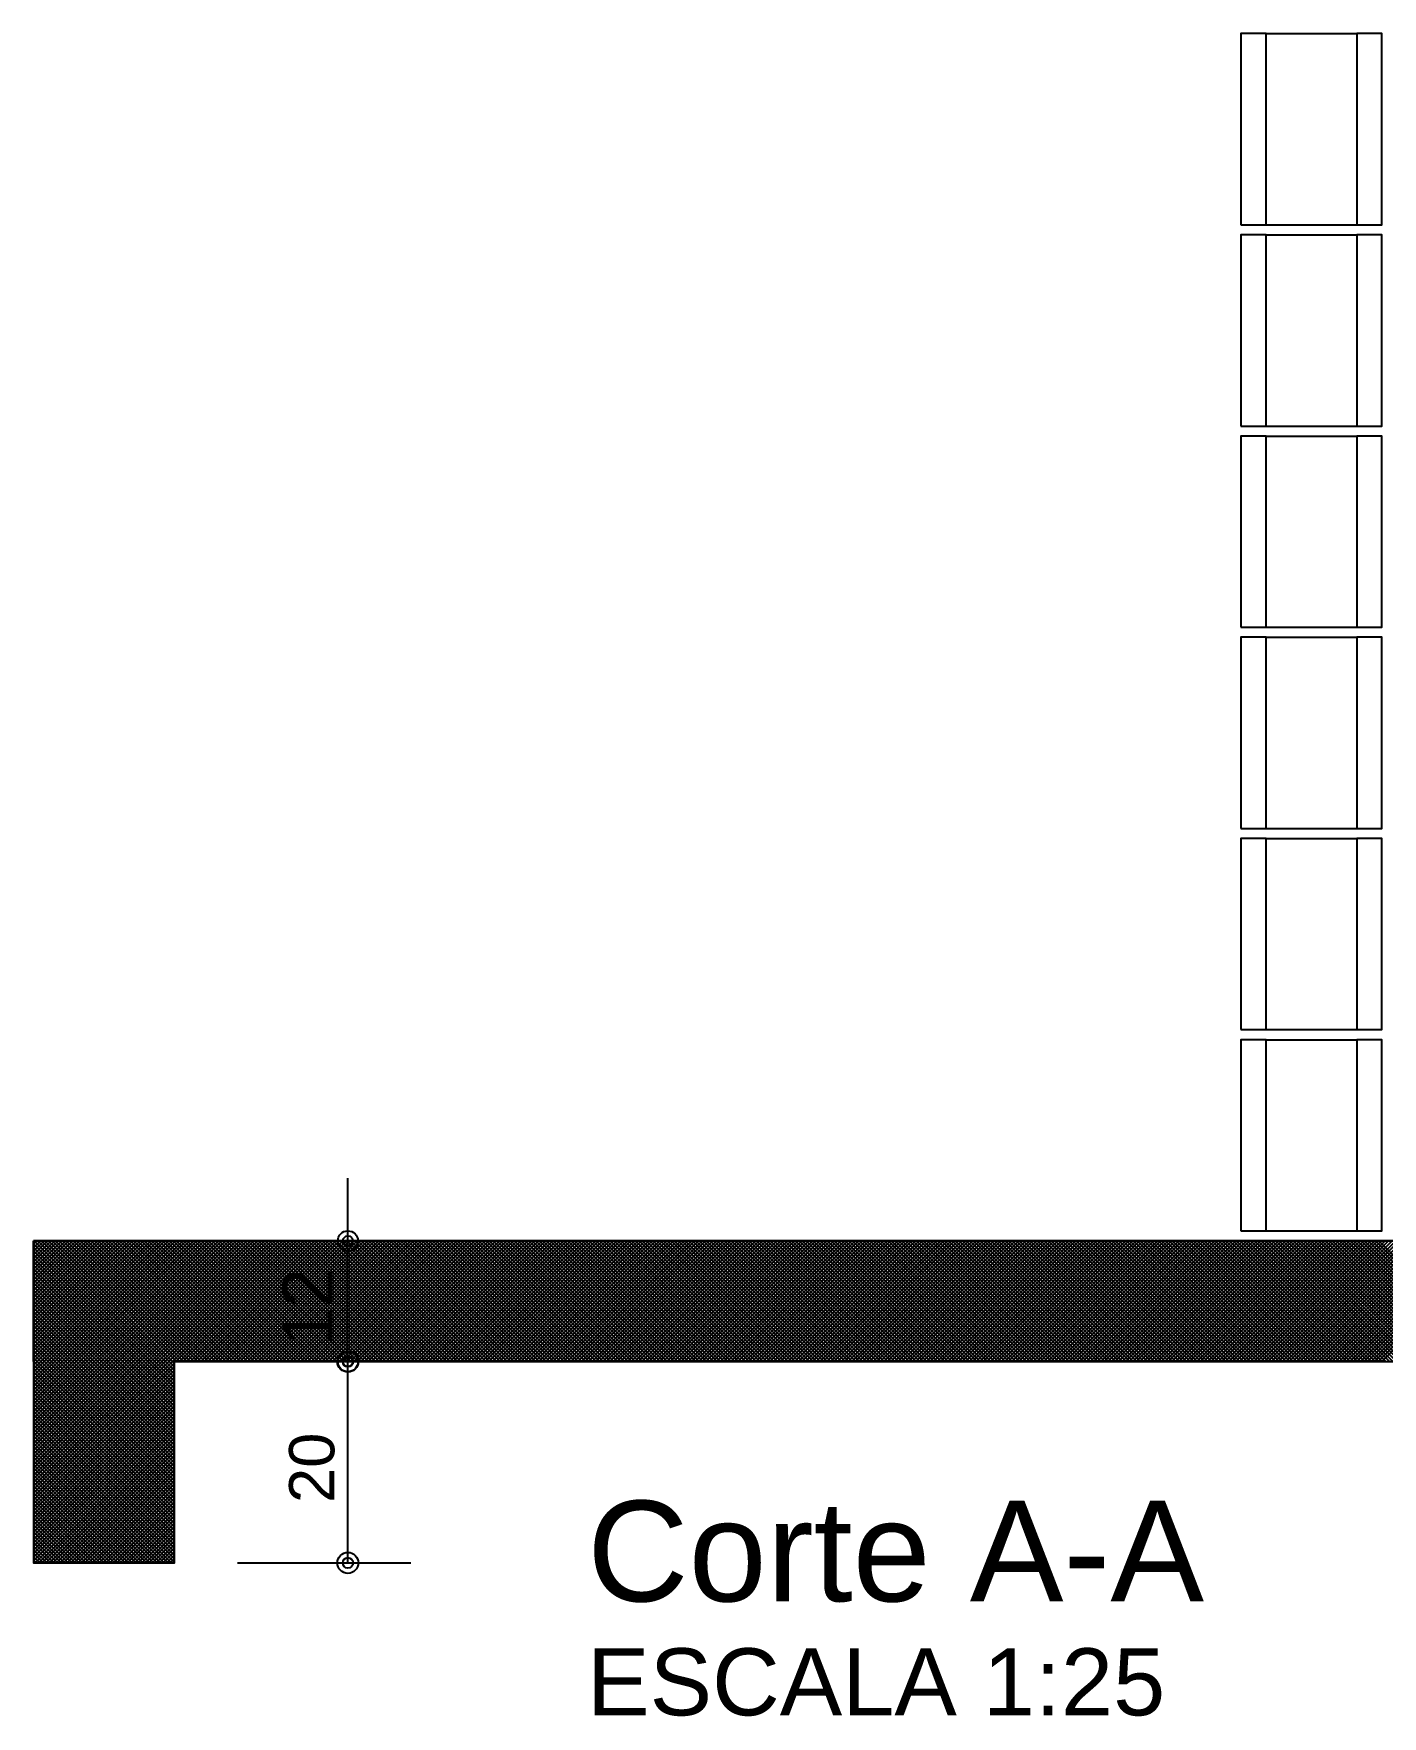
# Model space of a CAD drawing. Extents: x 0 to 119, y 0 to 84.
# Drawn here: x 32.66 to 38.02, y 28.37 to 35.06 of the extents above; entities that cross this region are included whole.
import ezdxf

# ---------------------------------------------------------------- set-up
doc = ezdxf.new("R2010")
doc.units = 0
doc.header["$MEASUREMENT"] = 0
for name, color, linetype in [('10', 252, 'CONTINUOUS'), ('24', 7, 'CONTINUOUS'), ('29', 9, 'CONTINUOUS'), ('32', 250, 'CONTINUOUS'), ('6', 178, 'CONTINUOUS'), ('9', 8, 'CONTINUOUS')]:
    doc.layers.add(name, color=color, linetype=linetype)
doc.styles.add('TQS_ARIAL', font='arial.ttf')

msp = doc.modelspace()

# ---------------------------------------------------------------- linework, layer by layer
at = {"layer": '10', "color": 252, "linetype": 'Continuous'}
for p, q in [((37.560553, 35.055251), (37.920553, 35.055251)), ((37.560553, 34.295251), (37.920553, 34.295251)), ((37.560553, 34.255251), (37.920553, 34.255251)), ((37.560553, 33.495251), (37.920553, 33.495251)), ((37.560553, 33.455251), (37.920553, 33.455251)), ((37.560553, 32.695251), (37.920553, 32.695251)), ((37.560553, 32.655251), (37.920553, 32.655251)), ((37.560553, 31.895251), (37.920553, 31.895251)), ((37.560553, 31.855251), (37.920553, 31.855251)), ((37.560553, 31.095251), (37.920553, 31.095251)), ((37.560553, 31.055251), (37.920553, 31.055251)), ((37.560553, 30.295251), (37.920553, 30.295251))]:
    msp.add_line(p, q, dxfattribs=at)
for points in [[(37.460553, 34.295251), (37.560553, 34.295251), (37.560553, 35.055251), (37.460553, 35.055251), (37.460553, 34.295251)], [(37.920553, 34.295251), (38.020553, 34.295251), (38.020553, 35.055251), (37.920553, 35.055251), (37.920553, 34.295251)], [(37.460553, 33.495251), (37.560553, 33.495251), (37.560553, 34.255251), (37.460553, 34.255251), (37.460553, 33.495251)], [(37.920553, 33.495251), (38.020553, 33.495251), (38.020553, 34.255251), (37.920553, 34.255251), (37.920553, 33.495251)], [(37.460553, 32.695251), (37.560553, 32.695251), (37.560553, 33.455251), (37.460553, 33.455251), (37.460553, 32.695251)], [(37.920553, 32.695251), (38.020553, 32.695251), (38.020553, 33.455251), (37.920553, 33.455251), (37.920553, 32.695251)], [(37.460553, 31.895251), (37.560553, 31.895251), (37.560553, 32.655251), (37.460553, 32.655251), (37.460553, 31.895251)], [(37.920553, 31.895251), (38.020553, 31.895251), (38.020553, 32.655251), (37.920553, 32.655251), (37.920553, 31.895251)], [(37.460553, 31.095251), (37.560553, 31.095251), (37.560553, 31.855251), (37.460553, 31.855251), (37.460553, 31.095251)], [(37.920553, 31.095251), (38.020553, 31.095251), (38.020553, 31.855251), (37.920553, 31.855251), (37.920553, 31.095251)], [(37.460553, 30.295251), (37.560553, 30.295251), (37.560553, 31.055251), (37.460553, 31.055251), (37.460553, 30.295251)], [(37.920553, 30.295251), (38.020553, 30.295251), (38.020553, 31.055251), (37.920553, 31.055251), (37.920553, 30.295251)]]:
    msp.add_lwpolyline(points, dxfattribs=at)
at = {"layer": '29', "color": 9, "linetype": 'Continuous'}
for p, q in [((32.660553, 29.224014), (33.69179, 30.255251)), ((32.660553, 29.238156), (33.677648, 30.255251)), ((32.660553, 29.252298), (33.663505, 30.255251)), ((32.660553, 29.266441), (33.649363, 30.255251)), ((32.660553, 29.280583), (33.635221, 30.255251)), ((32.660553, 29.294725), (33.621079, 30.255251)), ((32.660553, 29.308867), (33.606937, 30.255251)), ((32.660553, 29.323009), (33.592795, 30.255251)), ((32.660553, 29.337151), (33.578653, 30.255251)), ((32.660553, 29.351293), (33.56451, 30.255251)), ((32.660553, 29.365436), (33.550368, 30.255251)), ((32.660553, 29.379578), (33.536226, 30.255251)), ((32.660553, 29.39372), (33.522084, 30.255251)), ((32.660553, 29.407862), (33.507942, 30.255251)), ((32.660553, 29.422004), (33.4938, 30.255251)), ((32.660553, 29.436146), (33.479658, 30.255251)), ((32.660553, 29.450288), (33.465516, 30.255251)), ((32.660553, 29.464431), (33.451373, 30.255251)), ((32.660553, 29.478573), (33.437231, 30.255251)), ((32.660553, 29.492715), (33.423089, 30.255251)), ((32.660553, 29.506857), (33.408947, 30.255251)), ((32.660553, 29.520999), (33.394805, 30.255251)), ((32.660553, 29.535141), (33.380663, 30.255251)), ((32.660553, 29.549283), (33.366521, 30.255251)), ((32.660553, 29.563425), (33.352378, 30.255251)), ((32.660553, 29.577568), (33.338236, 30.255251)), ((32.660553, 29.59171), (33.324094, 30.255251)), ((32.660553, 29.605852), (33.309952, 30.255251)), ((32.660553, 29.619994), (33.29581, 30.255251)), ((32.660553, 29.634136), (33.281668, 30.255251)), ((32.660553, 29.648278), (33.267526, 30.255251)), ((32.660553, 29.66242), (33.253383, 30.255251)), ((32.660553, 29.676563), (33.239241, 30.255251)), ((32.660553, 29.690705), (33.225099, 30.255251)), ((32.660553, 29.704847), (33.210957, 30.255251)), ((32.660553, 29.718989), (33.196815, 30.255251)), ((32.660553, 29.733131), (33.182673, 30.255251)), ((32.660553, 29.747273), (33.168531, 30.255251)), ((32.660553, 29.761415), (33.154389, 30.255251)), ((32.660553, 29.775558), (33.140246, 30.255251)), ((32.660553, 29.7897), (33.126104, 30.255251)), ((32.660553, 29.803842), (33.111962, 30.255251)), ((32.660553, 29.817984), (33.09782, 30.255251)), ((32.660553, 29.832126), (33.083678, 30.255251)), ((32.660553, 29.846268), (33.069536, 30.255251)), ((32.660553, 29.86041), (33.055394, 30.255251)), ((32.660553, 29.874552), (33.041251, 30.255251)), ((32.660553, 29.888695), (33.027109, 30.255251)), ((32.660553, 29.902837), (33.012967, 30.255251)), ((32.660553, 29.916979), (32.998825, 30.255251)), ((32.660553, 29.931121), (32.984683, 30.255251)), ((32.660553, 29.945263), (32.970541, 30.255251)), ((32.660553, 29.959405), (32.956399, 30.255251)), ((32.660553, 29.973547), (32.942256, 30.255251)), ((32.660553, 29.98769), (32.928114, 30.255251)), ((32.660553, 30.001832), (32.913972, 30.255251)), ((32.660553, 30.015974), (32.89983, 30.255251)), ((32.660553, 30.030116), (32.885688, 30.255251)), ((32.660553, 30.044258), (32.871546, 30.255251)), ((32.660553, 30.0584), (32.857404, 30.255251)), ((32.660553, 30.072542), (32.843262, 30.255251)), ((32.660553, 30.086684), (32.829119, 30.255251)), ((32.660553, 30.100827), (32.814977, 30.255251)), ((32.660553, 30.114969), (32.800835, 30.255251)), ((32.660553, 30.129111), (32.786693, 30.255251)), ((32.660553, 30.143253), (32.772551, 30.255251)), ((32.660553, 30.157395), (32.758409, 30.255251)), ((32.660553, 30.171537), (32.744267, 30.255251)), ((32.660553, 30.185679), (32.730124, 30.255251)), ((32.660553, 30.199822), (32.715982, 30.255251)), ((32.660553, 30.213964), (32.70184, 30.255251)), ((32.660553, 30.228106), (32.687698, 30.255251)), ((32.660553, 30.242248), (32.673556, 30.255251)), ((32.660553, 30.243666), (33.220553, 29.683666)), ((32.663111, 30.255251), (33.220553, 29.697808)), ((32.677253, 30.255251), (33.220553, 29.71195)), ((32.691395, 30.255251), (33.220553, 29.726092)), ((32.705537, 30.255251), (33.220553, 29.740235)), ((32.719679, 30.255251), (33.220553, 29.754377)), ((32.733821, 30.255251), (33.220553, 29.768519)), ((32.747963, 30.255251), (33.227963, 29.775251)), ((32.762106, 30.255251), (33.242106, 29.775251)), ((32.776248, 30.255251), (33.256248, 29.775251)), ((32.79039, 30.255251), (33.27039, 29.775251)), ((32.804532, 30.255251), (33.284532, 29.775251)), ((32.818674, 30.255251), (33.298674, 29.775251)), ((32.832816, 30.255251), (33.312816, 29.775251)), ((32.846958, 30.255251), (33.326958, 29.775251)), ((32.861101, 30.255251), (33.341101, 29.775251)), ((32.875243, 30.255251), (33.355243, 29.775251)), ((32.889385, 30.255251), (33.369385, 29.775251)), ((32.903527, 30.255251), (33.383527, 29.775251)), ((32.917669, 30.255251), (33.397669, 29.775251)), ((32.931811, 30.255251), (33.411811, 29.775251)), ((32.945953, 30.255251), (33.425953, 29.775251)), ((32.960096, 30.255251), (33.440096, 29.775251)), ((32.974238, 30.255251), (33.454238, 29.775251)), ((32.98838, 30.255251), (33.46838, 29.775251)), ((33.002522, 30.255251), (33.482522, 29.775251)), ((33.016664, 30.255251), (33.496664, 29.775251)), ((33.030806, 30.255251), (33.510806, 29.775251)), ((33.044948, 30.255251), (33.524948, 29.775251)), ((33.05909, 30.255251), (33.53909, 29.775251)), ((33.073233, 30.255251), (33.553233, 29.775251)), ((33.087375, 30.255251), (33.567375, 29.775251)), ((33.101517, 30.255251), (33.581517, 29.775251)), ((33.115659, 30.255251), (33.595659, 29.775251)), ((33.129801, 30.255251), (33.609801, 29.775251)), ((33.143943, 30.255251), (33.623943, 29.775251)), ((33.158085, 30.255251), (33.638085, 29.775251)), ((33.172228, 30.255251), (33.652228, 29.775251)), ((33.18637, 30.255251), (33.66637, 29.775251)), ((33.200512, 30.255251), (33.680512, 29.775251)), ((33.214654, 30.255251), (33.694654, 29.775251)), ((33.225932, 29.775251), (33.705932, 30.255251)), ((33.228796, 30.255251), (33.708796, 29.775251)), ((33.240074, 29.775251), (33.720074, 30.255251)), ((33.242938, 30.255251), (33.722938, 29.775251)), ((33.254216, 29.775251), (33.734216, 30.255251)), ((33.25708, 30.255251), (33.73708, 29.775251)), ((33.268358, 29.775251), (33.748358, 30.255251)), ((33.271222, 30.255251), (33.751222, 29.775251)), ((33.2825, 29.775251), (33.7625, 30.255251)), ((33.285365, 30.255251), (33.765365, 29.775251)), ((33.296642, 29.775251), (33.776642, 30.255251)), ((33.299507, 30.255251), (33.779507, 29.775251)), ((33.310785, 29.775251), (33.790785, 30.255251)), ((33.313649, 30.255251), (33.793649, 29.775251)), ((33.324927, 29.775251), (33.804927, 30.255251)), ((33.327791, 30.255251), (33.807791, 29.775251)), ((33.339069, 29.775251), (33.819069, 30.255251)), ((33.341933, 30.255251), (33.821933, 29.775251)), ((33.353211, 29.775251), (33.833211, 30.255251)), ((33.356075, 30.255251), (33.836075, 29.775251)), ((33.367353, 29.775251), (33.847353, 30.255251)), ((33.370217, 30.255251), (33.850217, 29.775251)), ((33.381495, 29.775251), (33.861495, 30.255251)), ((33.38436, 30.255251), (33.86436, 29.775251)), ((33.395637, 29.775251), (33.875637, 30.255251)), ((33.398502, 30.255251), (33.878502, 29.775251)), ((33.40978, 29.775251), (33.88978, 30.255251)), ((33.412644, 30.255251), (33.892644, 29.775251)), ((33.423922, 29.775251), (33.903922, 30.255251)), ((33.426786, 30.255251), (33.906786, 29.775251)), ((33.438064, 29.775251), (33.918064, 30.255251)), ((33.440928, 30.255251), (33.920928, 29.775251)), ((33.452206, 29.775251), (33.932206, 30.255251)), ((33.45507, 30.255251), (33.93507, 29.775251)), ((33.466348, 29.775251), (33.946348, 30.255251)), ((33.469212, 30.255251), (33.949212, 29.775251)), ((33.48049, 29.775251), (33.96049, 30.255251)), ((33.483355, 30.255251), (33.963355, 29.775251)), ((33.494632, 29.775251), (33.974632, 30.255251)), ((33.497497, 30.255251), (33.977497, 29.775251)), ((33.508775, 29.775251), (33.988775, 30.255251)), ((33.511639, 30.255251), (33.991639, 29.775251)), ((33.522917, 29.775251), (34.002917, 30.255251)), ((33.525781, 30.255251), (34.005781, 29.775251)), ((33.537059, 29.775251), (34.017059, 30.255251)), ((33.539923, 30.255251), (34.019923, 29.775251)), ((33.551201, 29.775251), (34.031201, 30.255251)), ((33.554065, 30.255251), (34.034065, 29.775251)), ((33.565343, 29.775251), (34.045343, 30.255251)), ((33.568207, 30.255251), (34.048207, 29.775251)), ((33.579485, 29.775251), (34.059485, 30.255251)), ((33.582349, 30.255251), (34.062349, 29.775251)), ((33.593627, 29.775251), (34.073627, 30.255251)), ((33.596492, 30.255251), (34.076492, 29.775251)), ((33.607769, 29.775251), (34.087769, 30.255251)), ((33.610634, 30.255251), (34.090634, 29.775251)), ((33.621912, 29.775251), (34.101912, 30.255251)), ((33.624776, 30.255251), (34.104776, 29.775251)), ((33.636054, 29.775251), (34.116054, 30.255251)), ((33.638918, 30.255251), (34.118918, 29.775251)), ((33.650196, 29.775251), (34.130196, 30.255251)), ((33.65306, 30.255251), (34.13306, 29.775251)), ((33.664338, 29.775251), (34.144338, 30.255251)), ((33.667202, 30.255251), (34.147202, 29.775251)), ((33.67848, 29.775251), (34.15848, 30.255251)), ((33.681344, 30.255251), (34.161344, 29.775251)), ((33.692622, 29.775251), (34.172622, 30.255251)), ((33.695487, 30.255251), (34.175487, 29.775251)), ((33.706764, 29.775251), (34.186764, 30.255251)), ((33.709629, 30.255251), (34.189629, 29.775251)), ((33.720907, 29.775251), (34.200907, 30.255251)), ((33.723771, 30.255251), (34.203771, 29.775251)), ((33.735049, 29.775251), (34.215049, 30.255251)), ((33.737913, 30.255251), (34.217913, 29.775251)), ((33.749191, 29.775251), (34.229191, 30.255251)), ((33.752055, 30.255251), (34.232055, 29.775251)), ((33.763333, 29.775251), (34.243333, 30.255251)), ((33.766197, 30.255251), (34.246197, 29.775251)), ((33.777475, 29.775251), (34.257475, 30.255251)), ((33.780339, 30.255251), (34.260339, 29.775251)), ((33.791617, 29.775251), (34.271617, 30.255251)), ((33.794482, 30.255251), (34.274482, 29.775251)), ((33.805759, 29.775251), (34.285759, 30.255251)), ((33.808624, 30.255251), (34.288624, 29.775251)), ((33.819902, 29.775251), (34.299902, 30.255251)), ((33.822766, 30.255251), (34.302766, 29.775251)), ((33.834044, 29.775251), (34.314044, 30.255251)), ((33.836908, 30.255251), (34.316908, 29.775251)), ((33.848186, 29.775251), (34.328186, 30.255251)), ((33.85105, 30.255251), (34.33105, 29.775251)), ((33.862328, 29.775251), (34.342328, 30.255251)), ((33.865192, 30.255251), (34.345192, 29.775251)), ((33.87647, 29.775251), (34.35647, 30.255251)), ((33.879334, 30.255251), (34.359334, 29.775251)), ((33.890612, 29.775251), (34.370612, 30.255251)), ((33.893476, 30.255251), (34.373476, 29.775251)), ((33.904754, 29.775251), (34.384754, 30.255251)), ((33.907619, 30.255251), (34.387619, 29.775251)), ((33.918896, 29.775251), (34.398896, 30.255251)), ((33.921761, 30.255251), (34.401761, 29.775251)), ((33.933039, 29.775251), (34.413039, 30.255251)), ((33.935903, 30.255251), (34.415903, 29.775251)), ((33.947181, 29.775251), (34.427181, 30.255251)), ((33.950045, 30.255251), (34.430045, 29.775251)), ((33.961323, 29.775251), (34.441323, 30.255251)), ((33.964187, 30.255251), (34.444187, 29.775251)), ((33.975465, 29.775251), (34.455465, 30.255251)), ((33.978329, 30.255251), (34.458329, 29.775251)), ((33.989607, 29.775251), (34.469607, 30.255251)), ((33.992471, 30.255251), (34.472471, 29.775251)), ((34.003749, 29.775251), (34.483749, 30.255251)), ((34.006614, 30.255251), (34.486614, 29.775251)), ((34.017891, 29.775251), (34.497891, 30.255251)), ((34.020756, 30.255251), (34.500756, 29.775251)), ((34.032034, 29.775251), (34.512034, 30.255251)), ((34.034898, 30.255251), (34.514898, 29.775251)), ((34.046176, 29.775251), (34.526176, 30.255251)), ((34.04904, 30.255251), (34.52904, 29.775251)), ((34.060318, 29.775251), (34.540318, 30.255251)), ((34.063182, 30.255251), (34.543182, 29.775251)), ((34.07446, 29.775251), (34.55446, 30.255251)), ((34.077324, 30.255251), (34.557324, 29.775251)), ((34.088602, 29.775251), (34.568602, 30.255251)), ((34.091466, 30.255251), (34.571466, 29.775251)), ((34.102744, 29.775251), (34.582744, 30.255251)), ((34.105609, 30.255251), (34.585609, 29.775251)), ((34.116886, 29.775251), (34.596886, 30.255251)), ((34.119751, 30.255251), (34.599751, 29.775251)), ((34.131028, 29.775251), (34.611028, 30.255251)), ((34.133893, 30.255251), (34.613893, 29.775251)), ((34.145171, 29.775251), (34.625171, 30.255251)), ((34.148035, 30.255251), (34.628035, 29.775251)), ((34.159313, 29.775251), (34.639313, 30.255251)), ((34.162177, 30.255251), (34.642177, 29.775251)), ((34.173455, 29.775251), (34.653455, 30.255251)), ((34.176319, 30.255251), (34.656319, 29.775251)), ((34.187597, 29.775251), (34.667597, 30.255251)), ((34.190461, 30.255251), (34.670461, 29.775251)), ((34.201739, 29.775251), (34.681739, 30.255251)), ((34.204603, 30.255251), (34.684603, 29.775251)), ((34.215881, 29.775251), (34.695881, 30.255251)), ((34.218746, 30.255251), (34.698746, 29.775251)), ((34.230023, 29.775251), (34.710023, 30.255251)), ((34.232888, 30.255251), (34.712888, 29.775251)), ((34.244166, 29.775251), (34.724166, 30.255251)), ((34.24703, 30.255251), (34.72703, 29.775251)), ((34.258308, 29.775251), (34.738308, 30.255251)), ((34.261172, 30.255251), (34.741172, 29.775251)), ((34.27245, 29.775251), (34.75245, 30.255251)), ((34.275314, 30.255251), (34.755314, 29.775251)), ((34.286592, 29.775251), (34.766592, 30.255251)), ((34.289456, 30.255251), (34.769456, 29.775251)), ((34.300734, 29.775251), (34.780734, 30.255251)), ((34.303598, 30.255251), (34.783598, 29.775251)), ((34.314876, 29.775251), (34.794876, 30.255251)), ((34.317741, 30.255251), (34.797741, 29.775251)), ((34.329018, 29.775251), (34.809018, 30.255251)), ((34.331883, 30.255251), (34.811883, 29.775251)), ((34.343161, 29.775251), (34.823161, 30.255251)), ((34.346025, 30.255251), (34.826025, 29.775251)), ((34.357303, 29.775251), (34.837303, 30.255251)), ((34.360167, 30.255251), (34.840167, 29.775251)), ((34.371445, 29.775251), (34.851445, 30.255251)), ((34.374309, 30.255251), (34.854309, 29.775251)), ((34.385587, 29.775251), (34.865587, 30.255251)), ((34.388451, 30.255251), (34.868451, 29.775251)), ((34.399729, 29.775251), (34.879729, 30.255251)), ((34.402593, 30.255251), (34.882593, 29.775251)), ((34.413871, 29.775251), (34.893871, 30.255251)), ((34.416735, 30.255251), (34.896735, 29.775251)), ((34.428013, 29.775251), (34.908013, 30.255251)), ((34.430878, 30.255251), (34.910878, 29.775251)), ((34.442155, 29.775251), (34.922155, 30.255251)), ((34.44502, 30.255251), (34.92502, 29.775251)), ((34.456298, 29.775251), (34.936298, 30.255251)), ((34.459162, 30.255251), (34.939162, 29.775251)), ((34.47044, 29.775251), (34.95044, 30.255251)), ((34.473304, 30.255251), (34.953304, 29.775251)), ((34.484582, 29.775251), (34.964582, 30.255251)), ((34.487446, 30.255251), (34.967446, 29.775251)), ((34.498724, 29.775251), (34.978724, 30.255251)), ((34.501588, 30.255251), (34.981588, 29.775251)), ((34.512866, 29.775251), (34.992866, 30.255251)), ((34.51573, 30.255251), (34.99573, 29.775251)), ((34.527008, 29.775251), (35.007008, 30.255251)), ((34.529873, 30.255251), (35.009873, 29.775251)), ((34.54115, 29.775251), (35.02115, 30.255251)), ((34.544015, 30.255251), (35.024015, 29.775251)), ((34.555293, 29.775251), (35.035293, 30.255251)), ((34.558157, 30.255251), (35.038157, 29.775251)), ((34.569435, 29.775251), (35.049435, 30.255251)), ((34.572299, 30.255251), (35.052299, 29.775251)), ((34.583577, 29.775251), (35.063577, 30.255251)), ((34.586441, 30.255251), (35.066441, 29.775251)), ((34.597719, 29.775251), (35.077719, 30.255251)), ((34.600583, 30.255251), (35.080583, 29.775251)), ((34.611861, 29.775251), (35.091861, 30.255251)), ((34.614725, 30.255251), (35.094725, 29.775251)), ((34.626003, 29.775251), (35.106003, 30.255251)), ((34.628868, 30.255251), (35.108868, 29.775251)), ((34.640145, 29.775251), (35.120145, 30.255251)), ((34.64301, 30.255251), (35.12301, 29.775251)), ((34.654288, 29.775251), (35.134288, 30.255251)), ((34.657152, 30.255251), (35.137152, 29.775251)), ((34.66843, 29.775251), (35.14843, 30.255251)), ((34.671294, 30.255251), (35.151294, 29.775251)), ((34.682572, 29.775251), (35.162572, 30.255251)), ((34.685436, 30.255251), (35.165436, 29.775251)), ((34.696714, 29.775251), (35.176714, 30.255251)), ((34.699578, 30.255251), (35.179578, 29.775251)), ((34.710856, 29.775251), (35.190856, 30.255251)), ((34.71372, 30.255251), (35.19372, 29.775251)), ((34.724998, 29.775251), (35.204998, 30.255251)), ((34.727862, 30.255251), (35.207862, 29.775251)), ((34.73914, 29.775251), (35.21914, 30.255251)), ((34.742005, 30.255251), (35.222005, 29.775251)), ((34.753282, 29.775251), (35.233282, 30.255251)), ((34.756147, 30.255251), (35.236147, 29.775251)), ((34.767425, 29.775251), (35.247425, 30.255251)), ((34.770289, 30.255251), (35.250289, 29.775251)), ((34.781567, 29.775251), (35.261567, 30.255251)), ((34.784431, 30.255251), (35.264431, 29.775251)), ((34.795709, 29.775251), (35.275709, 30.255251)), ((34.798573, 30.255251), (35.278573, 29.775251)), ((34.809851, 29.775251), (35.289851, 30.255251)), ((34.812715, 30.255251), (35.292715, 29.775251)), ((34.823993, 29.775251), (35.303993, 30.255251)), ((34.826857, 30.255251), (35.306857, 29.775251)), ((34.838135, 29.775251), (35.318135, 30.255251)), ((34.841, 30.255251), (35.321, 29.775251)), ((34.852277, 29.775251), (35.332277, 30.255251)), ((34.855142, 30.255251), (35.335142, 29.775251)), ((34.86642, 29.775251), (35.34642, 30.255251)), ((34.869284, 30.255251), (35.349284, 29.775251)), ((34.880562, 29.775251), (35.360562, 30.255251)), ((34.883426, 30.255251), (35.363426, 29.775251)), ((34.894704, 29.775251), (35.374704, 30.255251)), ((34.897568, 30.255251), (35.377568, 29.775251)), ((34.908846, 29.775251), (35.388846, 30.255251)), ((34.91171, 30.255251), (35.39171, 29.775251)), ((34.922988, 29.775251), (35.402988, 30.255251)), ((34.925852, 30.255251), (35.405852, 29.775251)), ((34.93713, 29.775251), (35.41713, 30.255251)), ((34.939995, 30.255251), (35.419995, 29.775251)), ((34.951272, 29.775251), (35.431272, 30.255251)), ((34.954137, 30.255251), (35.434137, 29.775251)), ((34.965414, 29.775251), (35.445414, 30.255251)), ((34.968279, 30.255251), (35.448279, 29.775251)), ((34.979557, 29.775251), (35.459557, 30.255251)), ((34.982421, 30.255251), (35.462421, 29.775251)), ((34.993699, 29.775251), (35.473699, 30.255251)), ((34.996563, 30.255251), (35.476563, 29.775251)), ((35.007841, 29.775251), (35.487841, 30.255251)), ((35.010705, 30.255251), (35.490705, 29.775251)), ((35.021983, 29.775251), (35.501983, 30.255251)), ((35.024847, 30.255251), (35.504847, 29.775251)), ((35.036125, 29.775251), (35.516125, 30.255251)), ((35.038989, 30.255251), (35.518989, 29.775251)), ((35.050267, 29.775251), (35.530267, 30.255251)), ((35.053132, 30.255251), (35.533132, 29.775251)), ((35.064409, 29.775251), (35.544409, 30.255251)), ((35.067274, 30.255251), (35.547274, 29.775251)), ((35.078552, 29.775251), (35.558552, 30.255251)), ((35.081416, 30.255251), (35.561416, 29.775251)), ((35.092694, 29.775251), (35.572694, 30.255251)), ((35.095558, 30.255251), (35.575558, 29.775251)), ((35.106836, 29.775251), (35.586836, 30.255251)), ((35.1097, 30.255251), (35.5897, 29.775251)), ((35.120978, 29.775251), (35.600978, 30.255251)), ((35.123842, 30.255251), (35.603842, 29.775251)), ((35.13512, 29.775251), (35.61512, 30.255251)), ((35.137984, 30.255251), (35.617984, 29.775251)), ((35.149262, 29.775251), (35.629262, 30.255251)), ((35.152127, 30.255251), (35.632127, 29.775251)), ((35.163404, 29.775251), (35.643404, 30.255251)), ((35.166269, 30.255251), (35.646269, 29.775251)), ((35.177547, 29.775251), (35.657547, 30.255251)), ((35.180411, 30.255251), (35.660411, 29.775251)), ((35.191689, 29.775251), (35.671689, 30.255251)), ((35.194553, 30.255251), (35.674553, 29.775251)), ((35.205831, 29.775251), (35.685831, 30.255251)), ((35.208695, 30.255251), (35.688695, 29.775251)), ((35.219973, 29.775251), (35.699973, 30.255251)), ((35.222837, 30.255251), (35.702837, 29.775251)), ((35.234115, 29.775251), (35.714115, 30.255251)), ((35.236979, 30.255251), (35.716979, 29.775251)), ((35.248257, 29.775251), (35.728257, 30.255251)), ((35.251121, 30.255251), (35.731121, 29.775251)), ((35.262399, 29.775251), (35.742399, 30.255251)), ((35.265264, 30.255251), (35.745264, 29.775251)), ((35.276541, 29.775251), (35.756541, 30.255251)), ((35.279406, 30.255251), (35.759406, 29.775251)), ((35.290684, 29.775251), (35.770684, 30.255251)), ((35.293548, 30.255251), (35.773548, 29.775251)), ((35.304826, 29.775251), (35.784826, 30.255251)), ((35.30769, 30.255251), (35.78769, 29.775251)), ((35.318968, 29.775251), (35.798968, 30.255251)), ((35.321832, 30.255251), (35.801832, 29.775251)), ((35.33311, 29.775251), (35.81311, 30.255251)), ((35.335974, 30.255251), (35.815974, 29.775251)), ((35.347252, 29.775251), (35.827252, 30.255251)), ((35.350116, 30.255251), (35.830116, 29.775251)), ((35.361394, 29.775251), (35.841394, 30.255251)), ((35.364259, 30.255251), (35.844259, 29.775251)), ((35.375536, 29.775251), (35.855536, 30.255251)), ((35.378401, 30.255251), (35.858401, 29.775251)), ((35.389679, 29.775251), (35.869679, 30.255251)), ((35.392543, 30.255251), (35.872543, 29.775251)), ((35.403821, 29.775251), (35.883821, 30.255251)), ((35.406685, 30.255251), (35.886685, 29.775251)), ((35.417963, 29.775251), (35.897963, 30.255251)), ((35.420827, 30.255251), (35.900827, 29.775251)), ((35.432105, 29.775251), (35.912105, 30.255251)), ((35.434969, 30.255251), (35.914969, 29.775251)), ((35.446247, 29.775251), (35.926247, 30.255251)), ((35.449111, 30.255251), (35.929111, 29.775251)), ((35.460389, 29.775251), (35.940389, 30.255251)), ((35.463254, 30.255251), (35.943254, 29.775251)), ((35.474531, 29.775251), (35.954531, 30.255251)), ((35.477396, 30.255251), (35.957396, 29.775251)), ((35.488674, 29.775251), (35.968674, 30.255251)), ((35.491538, 30.255251), (35.971538, 29.775251)), ((35.502816, 29.775251), (35.982816, 30.255251)), ((35.50568, 30.255251), (35.98568, 29.775251)), ((35.516958, 29.775251), (35.996958, 30.255251)), ((35.519822, 30.255251), (35.999822, 29.775251)), ((35.5311, 29.775251), (36.0111, 30.255251)), ((35.533964, 30.255251), (36.013964, 29.775251)), ((35.545242, 29.775251), (36.025242, 30.255251)), ((35.548106, 30.255251), (36.028106, 29.775251)), ((35.559384, 29.775251), (36.039384, 30.255251)), ((35.562248, 30.255251), (36.042248, 29.775251)), ((35.573526, 29.775251), (36.053526, 30.255251)), ((35.576391, 30.255251), (36.056391, 29.775251)), ((35.587668, 29.775251), (36.067668, 30.255251)), ((35.590533, 30.255251), (36.070533, 29.775251)), ((35.601811, 29.775251), (36.081811, 30.255251)), ((35.604675, 30.255251), (36.084675, 29.775251)), ((35.615953, 29.775251), (36.095953, 30.255251)), ((35.618817, 30.255251), (36.098817, 29.775251)), ((35.630095, 29.775251), (36.110095, 30.255251)), ((35.632959, 30.255251), (36.112959, 29.775251)), ((35.644237, 29.775251), (36.124237, 30.255251)), ((35.647101, 30.255251), (36.127101, 29.775251)), ((35.658379, 29.775251), (36.138379, 30.255251)), ((35.661243, 30.255251), (36.141243, 29.775251)), ((35.672521, 29.775251), (36.152521, 30.255251)), ((35.675386, 30.255251), (36.155386, 29.775251)), ((35.686663, 29.775251), (36.166663, 30.255251)), ((35.689528, 30.255251), (36.169528, 29.775251)), ((35.700806, 29.775251), (36.180806, 30.255251)), ((35.70367, 30.255251), (36.18367, 29.775251)), ((35.714948, 29.775251), (36.194948, 30.255251)), ((35.717812, 30.255251), (36.197812, 29.775251)), ((35.72909, 29.775251), (36.20909, 30.255251)), ((35.731954, 30.255251), (36.211954, 29.775251)), ((35.743232, 29.775251), (36.223232, 30.255251)), ((35.746096, 30.255251), (36.226096, 29.775251)), ((35.757374, 29.775251), (36.237374, 30.255251)), ((35.760238, 30.255251), (36.240238, 29.775251)), ((35.771516, 29.775251), (36.251516, 30.255251)), ((35.774381, 30.255251), (36.254381, 29.775251)), ((35.785658, 29.775251), (36.265658, 30.255251)), ((35.788523, 30.255251), (36.268523, 29.775251)), ((35.7998, 29.775251), (36.2798, 30.255251)), ((35.802665, 30.255251), (36.282665, 29.775251)), ((35.813943, 29.775251), (36.293943, 30.255251)), ((35.816807, 30.255251), (36.296807, 29.775251)), ((35.828085, 29.775251), (36.308085, 30.255251)), ((35.830949, 30.255251), (36.310949, 29.775251)), ((35.842227, 29.775251), (36.322227, 30.255251)), ((35.845091, 30.255251), (36.325091, 29.775251)), ((35.856369, 29.775251), (36.336369, 30.255251)), ((35.859233, 30.255251), (36.339233, 29.775251)), ((35.870511, 29.775251), (36.350511, 30.255251)), ((35.873375, 30.255251), (36.353375, 29.775251)), ((35.884653, 29.775251), (36.364653, 30.255251)), ((35.887518, 30.255251), (36.367518, 29.775251)), ((35.898795, 29.775251), (36.378795, 30.255251)), ((35.90166, 30.255251), (36.38166, 29.775251)), ((35.912938, 29.775251), (36.392938, 30.255251)), ((35.915802, 30.255251), (36.395802, 29.775251)), ((35.92708, 29.775251), (36.40708, 30.255251)), ((35.929944, 30.255251), (36.409944, 29.775251)), ((35.941222, 29.775251), (36.421222, 30.255251)), ((35.944086, 30.255251), (36.424086, 29.775251)), ((35.955364, 29.775251), (36.435364, 30.255251)), ((35.958228, 30.255251), (36.438228, 29.775251)), ((35.969506, 29.775251), (36.449506, 30.255251)), ((35.97237, 30.255251), (36.45237, 29.775251)), ((35.983648, 29.775251), (36.463648, 30.255251)), ((35.986513, 30.255251), (36.466513, 29.775251)), ((35.99779, 29.775251), (36.47779, 30.255251)), ((36.000655, 30.255251), (36.480655, 29.775251)), ((36.011933, 29.775251), (36.491933, 30.255251)), ((36.014797, 30.255251), (36.494797, 29.775251)), ((36.026075, 29.775251), (36.506075, 30.255251)), ((36.028939, 30.255251), (36.508939, 29.775251)), ((36.040217, 29.775251), (36.520217, 30.255251)), ((36.043081, 30.255251), (36.523081, 29.775251)), ((36.054359, 29.775251), (36.534359, 30.255251)), ((36.057223, 30.255251), (36.537223, 29.775251)), ((36.068501, 29.775251), (36.548501, 30.255251)), ((36.071365, 30.255251), (36.551365, 29.775251)), ((36.082643, 29.775251), (36.562643, 30.255251)), ((36.085507, 30.255251), (36.565507, 29.775251)), ((36.096785, 29.775251), (36.576785, 30.255251)), ((36.09965, 30.255251), (36.57965, 29.775251)), ((36.110927, 29.775251), (36.590927, 30.255251)), ((36.113792, 30.255251), (36.593792, 29.775251)), ((36.12507, 29.775251), (36.60507, 30.255251)), ((36.127934, 30.255251), (36.607934, 29.775251)), ((36.139212, 29.775251), (36.619212, 30.255251)), ((36.142076, 30.255251), (36.622076, 29.775251)), ((36.153354, 29.775251), (36.633354, 30.255251)), ((36.156218, 30.255251), (36.636218, 29.775251)), ((36.167496, 29.775251), (36.647496, 30.255251)), ((36.17036, 30.255251), (36.65036, 29.775251)), ((36.181638, 29.775251), (36.661638, 30.255251)), ((36.184502, 30.255251), (36.664502, 29.775251)), ((36.19578, 29.775251), (36.67578, 30.255251)), ((36.198645, 30.255251), (36.678645, 29.775251)), ((36.209922, 29.775251), (36.689922, 30.255251)), ((36.212787, 30.255251), (36.692787, 29.775251)), ((36.224065, 29.775251), (36.704065, 30.255251)), ((36.226929, 30.255251), (36.706929, 29.775251)), ((36.238207, 29.775251), (36.718207, 30.255251)), ((36.241071, 30.255251), (36.721071, 29.775251)), ((36.252349, 29.775251), (36.732349, 30.255251)), ((36.255213, 30.255251), (36.735213, 29.775251)), ((36.266491, 29.775251), (36.746491, 30.255251)), ((36.269355, 30.255251), (36.749355, 29.775251)), ((36.280633, 29.775251), (36.760633, 30.255251)), ((36.283497, 30.255251), (36.763497, 29.775251)), ((36.294775, 29.775251), (36.774775, 30.255251)), ((36.29764, 30.255251), (36.77764, 29.775251)), ((36.308917, 29.775251), (36.788917, 30.255251)), ((36.311782, 30.255251), (36.791782, 29.775251)), ((36.32306, 29.775251), (36.80306, 30.255251)), ((36.325924, 30.255251), (36.805924, 29.775251)), ((36.337202, 29.775251), (36.817202, 30.255251)), ((36.340066, 30.255251), (36.820066, 29.775251)), ((36.351344, 29.775251), (36.831344, 30.255251)), ((36.354208, 30.255251), (36.834208, 29.775251)), ((36.365486, 29.775251), (36.845486, 30.255251)), ((36.36835, 30.255251), (36.84835, 29.775251)), ((36.379628, 29.775251), (36.859628, 30.255251)), ((36.382492, 30.255251), (36.862492, 29.775251)), ((36.39377, 29.775251), (36.87377, 30.255251)), ((36.396634, 30.255251), (36.876634, 29.775251)), ((36.407912, 29.775251), (36.887912, 30.255251)), ((36.410777, 30.255251), (36.890777, 29.775251)), ((36.422054, 29.775251), (36.902054, 30.255251)), ((36.424919, 30.255251), (36.904919, 29.775251)), ((36.436197, 29.775251), (36.916197, 30.255251)), ((36.439061, 30.255251), (36.919061, 29.775251)), ((36.450339, 29.775251), (36.930339, 30.255251)), ((36.453203, 30.255251), (36.933203, 29.775251)), ((36.464481, 29.775251), (36.944481, 30.255251)), ((36.467345, 30.255251), (36.947345, 29.775251)), ((36.478623, 29.775251), (36.958623, 30.255251)), ((36.481487, 30.255251), (36.961487, 29.775251)), ((36.492765, 29.775251), (36.972765, 30.255251)), ((36.495629, 30.255251), (36.975629, 29.775251)), ((36.506907, 29.775251), (36.986907, 30.255251)), ((36.509772, 30.255251), (36.989772, 29.775251)), ((36.521049, 29.775251), (37.001049, 30.255251)), ((36.523914, 30.255251), (37.003914, 29.775251)), ((36.535192, 29.775251), (37.015192, 30.255251)), ((36.538056, 30.255251), (37.018056, 29.775251)), ((36.549334, 29.775251), (37.029334, 30.255251)), ((36.552198, 30.255251), (37.032198, 29.775251)), ((36.563476, 29.775251), (37.043476, 30.255251)), ((36.56634, 30.255251), (37.04634, 29.775251)), ((36.577618, 29.775251), (37.057618, 30.255251)), ((36.580482, 30.255251), (37.060482, 29.775251)), ((36.59176, 29.775251), (37.07176, 30.255251)), ((36.594624, 30.255251), (37.074624, 29.775251)), ((36.605902, 29.775251), (37.085902, 30.255251)), ((36.608767, 30.255251), (37.088767, 29.775251)), ((36.620044, 29.775251), (37.100044, 30.255251)), ((36.622909, 30.255251), (37.102909, 29.775251)), ((36.634187, 29.775251), (37.114187, 30.255251)), ((36.637051, 30.255251), (37.117051, 29.775251)), ((36.648329, 29.775251), (37.128329, 30.255251)), ((36.651193, 30.255251), (37.131193, 29.775251)), ((36.662471, 29.775251), (37.142471, 30.255251)), ((36.665335, 30.255251), (37.145335, 29.775251)), ((36.676613, 29.775251), (37.156613, 30.255251)), ((36.679477, 30.255251), (37.159477, 29.775251)), ((36.690755, 29.775251), (37.170755, 30.255251)), ((36.693619, 30.255251), (37.173619, 29.775251)), ((36.704897, 29.775251), (37.184897, 30.255251)), ((36.707761, 30.255251), (37.187761, 29.775251)), ((36.719039, 29.775251), (37.199039, 30.255251)), ((36.721904, 30.255251), (37.201904, 29.775251)), ((36.733181, 29.775251), (37.213181, 30.255251)), ((36.736046, 30.255251), (37.216046, 29.775251)), ((36.747324, 29.775251), (37.227324, 30.255251)), ((36.750188, 30.255251), (37.230188, 29.775251)), ((36.761466, 29.775251), (37.241466, 30.255251)), ((36.76433, 30.255251), (37.24433, 29.775251)), ((36.775608, 29.775251), (37.255608, 30.255251)), ((36.778472, 30.255251), (37.258472, 29.775251)), ((36.78975, 29.775251), (37.26975, 30.255251)), ((36.792614, 30.255251), (37.272614, 29.775251)), ((36.803892, 29.775251), (37.283892, 30.255251)), ((36.806756, 30.255251), (37.286756, 29.775251)), ((36.818034, 29.775251), (37.298034, 30.255251)), ((36.820899, 30.255251), (37.300899, 29.775251)), ((36.832176, 29.775251), (37.312176, 30.255251)), ((36.835041, 30.255251), (37.315041, 29.775251)), ((36.846319, 29.775251), (37.326319, 30.255251)), ((36.849183, 30.255251), (37.329183, 29.775251)), ((36.860461, 29.775251), (37.340461, 30.255251)), ((36.863325, 30.255251), (37.343325, 29.775251)), ((36.874603, 29.775251), (37.354603, 30.255251)), ((36.877467, 30.255251), (37.357467, 29.775251)), ((36.888745, 29.775251), (37.368745, 30.255251)), ((36.891609, 30.255251), (37.371609, 29.775251)), ((36.902887, 29.775251), (37.382887, 30.255251)), ((36.905751, 30.255251), (37.385751, 29.775251)), ((36.917029, 29.775251), (37.397029, 30.255251)), ((36.919893, 30.255251), (37.399893, 29.775251)), ((36.931171, 29.775251), (37.411171, 30.255251)), ((36.934036, 30.255251), (37.414036, 29.775251)), ((36.945313, 29.775251), (37.425313, 30.255251)), ((36.948178, 30.255251), (37.428178, 29.775251)), ((36.959456, 29.775251), (37.439456, 30.255251)), ((36.96232, 30.255251), (37.44232, 29.775251)), ((36.973598, 29.775251), (37.453598, 30.255251)), ((36.976462, 30.255251), (37.456462, 29.775251)), ((36.98774, 29.775251), (37.46774, 30.255251)), ((36.990604, 30.255251), (37.470604, 29.775251)), ((37.001882, 29.775251), (37.481882, 30.255251)), ((37.004746, 30.255251), (37.484746, 29.775251)), ((37.016024, 29.775251), (37.496024, 30.255251)), ((37.018888, 30.255251), (37.498888, 29.775251)), ((37.030166, 29.775251), (37.510166, 30.255251)), ((37.033031, 30.255251), (37.513031, 29.775251)), ((37.044308, 29.775251), (37.524308, 30.255251)), ((37.047173, 30.255251), (37.527173, 29.775251)), ((37.058451, 29.775251), (37.538451, 30.255251)), ((37.061315, 30.255251), (37.541315, 29.775251)), ((37.072593, 29.775251), (37.552593, 30.255251)), ((37.075457, 30.255251), (37.555457, 29.775251)), ((37.086735, 29.775251), (37.566735, 30.255251)), ((37.089599, 30.255251), (37.569599, 29.775251)), ((37.100877, 29.775251), (37.580877, 30.255251)), ((37.103741, 30.255251), (37.583741, 29.775251)), ((37.115019, 29.775251), (37.595019, 30.255251)), ((37.117883, 30.255251), (37.597883, 29.775251)), ((37.129161, 29.775251), (37.609161, 30.255251)), ((37.132026, 30.255251), (37.612026, 29.775251)), ((37.143303, 29.775251), (37.623303, 30.255251)), ((37.146168, 30.255251), (37.626168, 29.775251)), ((37.157446, 29.775251), (37.637446, 30.255251)), ((37.16031, 30.255251), (37.64031, 29.775251)), ((37.171588, 29.775251), (37.651588, 30.255251)), ((37.174452, 30.255251), (37.654452, 29.775251)), ((37.18573, 29.775251), (37.66573, 30.255251)), ((37.188594, 30.255251), (37.668594, 29.775251)), ((37.199872, 29.775251), (37.679872, 30.255251)), ((37.202736, 30.255251), (37.682736, 29.775251)), ((37.214014, 29.775251), (37.694014, 30.255251)), ((37.216878, 30.255251), (37.696878, 29.775251)), ((37.228156, 29.775251), (37.708156, 30.255251)), ((37.23102, 30.255251), (37.71102, 29.775251)), ((37.242298, 29.775251), (37.722298, 30.255251)), ((37.245163, 30.255251), (37.725163, 29.775251)), ((37.25644, 29.775251), (37.73644, 30.255251)), ((37.259305, 30.255251), (37.739305, 29.775251)), ((37.270583, 29.775251), (37.750583, 30.255251)), ((37.273447, 30.255251), (37.753447, 29.775251)), ((37.284725, 29.775251), (37.764725, 30.255251)), ((37.287589, 30.255251), (37.767589, 29.775251)), ((37.298867, 29.775251), (37.778867, 30.255251)), ((37.301731, 30.255251), (37.781731, 29.775251)), ((37.313009, 29.775251), (37.793009, 30.255251)), ((37.315873, 30.255251), (37.795873, 29.775251)), ((37.327151, 29.775251), (37.807151, 30.255251)), ((37.330015, 30.255251), (37.810015, 29.775251)), ((37.341293, 29.775251), (37.821293, 30.255251)), ((37.344158, 30.255251), (37.824158, 29.775251)), ((37.355435, 29.775251), (37.835435, 30.255251)), ((37.3583, 30.255251), (37.8383, 29.775251)), ((37.369578, 29.775251), (37.849578, 30.255251)), ((37.372442, 30.255251), (37.852442, 29.775251)), ((37.38372, 29.775251), (37.86372, 30.255251)), ((37.386584, 30.255251), (37.866584, 29.775251)), ((37.397862, 29.775251), (37.877862, 30.255251)), ((37.400726, 30.255251), (37.880726, 29.775251)), ((37.412004, 29.775251), (37.892004, 30.255251)), ((37.414868, 30.255251), (37.894868, 29.775251)), ((37.426146, 29.775251), (37.906146, 30.255251)), ((37.42901, 30.255251), (37.90901, 29.775251)), ((37.440288, 29.775251), (37.920288, 30.255251)), ((37.443153, 30.255251), (37.923153, 29.775251)), ((37.45443, 29.775251), (37.93443, 30.255251)), ((37.457295, 30.255251), (37.937295, 29.775251)), ((37.468573, 29.775251), (37.948573, 30.255251)), ((37.471437, 30.255251), (37.951437, 29.775251)), ((37.482715, 29.775251), (37.962715, 30.255251)), ((37.485579, 30.255251), (37.965579, 29.775251)), ((37.496857, 29.775251), (37.976857, 30.255251)), ((37.499721, 30.255251), (37.979721, 29.775251)), ((37.510999, 29.775251), (37.990999, 30.255251)), ((37.513863, 30.255251), (37.993863, 29.775251)), ((37.525141, 29.775251), (38.005141, 30.255251)), ((37.528005, 30.255251), (38.008005, 29.775251)), ((37.539283, 29.775251), (38.019283, 30.255251)), ((37.542147, 30.255251), (38.022147, 29.775251)), ((37.553425, 29.775251), (38.033425, 30.255251)), ((37.55629, 30.255251), (38.03629, 29.775251)), ((37.567567, 29.775251), (38.047567, 30.255251)), ((37.570432, 30.255251), (38.050432, 29.775251)), ((37.58171, 29.775251), (38.06171, 30.255251)), ((37.584574, 30.255251), (38.064574, 29.775251)), ((37.595852, 29.775251), (38.075852, 30.255251)), ((37.598716, 30.255251), (38.078716, 29.775251)), ((37.609994, 29.775251), (38.089994, 30.255251)), ((37.612858, 30.255251), (38.092858, 29.775251)), ((37.624136, 29.775251), (38.104136, 30.255251)), ((37.627, 30.255251), (38.107, 29.775251)), ((37.638278, 29.775251), (38.118278, 30.255251)), ((37.641142, 30.255251), (38.121142, 29.775251)), ((37.65242, 29.775251), (38.13242, 30.255251)), ((37.655285, 30.255251), (38.135285, 29.775251)), ((37.666562, 29.775251), (38.146562, 30.255251)), ((37.669427, 30.255251), (38.149427, 29.775251)), ((37.680705, 29.775251), (38.160705, 30.255251)), ((37.683569, 30.255251), (38.163569, 29.775251)), ((37.694847, 29.775251), (38.174847, 30.255251)), ((37.697711, 30.255251), (38.177711, 29.775251)), ((37.708989, 29.775251), (38.188989, 30.255251)), ((37.711853, 30.255251), (38.191853, 29.775251)), ((37.723131, 29.775251), (38.203131, 30.255251)), ((37.725995, 30.255251), (38.205995, 29.775251)), ((37.737273, 29.775251), (38.217273, 30.255251)), ((37.740137, 30.255251), (38.220137, 29.775251)), ((37.751415, 29.775251), (38.231415, 30.255251)), ((37.754279, 30.255251), (38.234279, 29.775251)), ((37.765557, 29.775251), (38.245557, 30.255251)), ((37.768422, 30.255251), (38.248422, 29.775251)), ((37.779699, 29.775251), (38.259699, 30.255251)), ((37.782564, 30.255251), (38.262564, 29.775251)), ((37.793842, 29.775251), (38.273842, 30.255251)), ((37.796706, 30.255251), (38.276706, 29.775251)), ((37.807984, 29.775251), (38.287984, 30.255251)), ((37.810848, 30.255251), (38.290848, 29.775251)), ((37.822126, 29.775251), (38.302126, 30.255251)), ((37.82499, 30.255251), (38.30499, 29.775251)), ((37.836268, 29.775251), (38.316268, 30.255251)), ((37.839132, 30.255251), (38.319132, 29.775251)), ((37.85041, 29.775251), (38.33041, 30.255251)), ((37.853274, 30.255251), (38.333274, 29.775251)), ((37.864552, 29.775251), (38.344552, 30.255251)), ((37.867417, 30.255251), (38.347417, 29.775251)), ((37.878694, 29.775251), (38.358694, 30.255251)), ((37.881559, 30.255251), (38.361559, 29.775251)), ((37.892837, 29.775251), (38.372837, 30.255251)), ((37.895701, 30.255251), (38.375701, 29.775251)), ((37.906979, 29.775251), (38.386979, 30.255251)), ((37.909843, 30.255251), (38.389843, 29.775251)), ((37.921121, 29.775251), (38.401121, 30.255251)), ((37.923985, 30.255251), (38.403985, 29.775251)), ((37.935263, 29.775251), (38.415263, 30.255251)), ((37.938127, 30.255251), (38.418127, 29.775251)), ((37.949405, 29.775251), (38.429405, 30.255251)), ((37.952269, 30.255251), (38.432269, 29.775251)), ((37.963547, 29.775251), (38.443547, 30.255251)), ((37.966412, 30.255251), (38.446412, 29.775251)), ((37.977689, 29.775251), (38.457689, 30.255251)), ((37.980554, 30.255251), (38.460554, 29.775251)), ((37.991832, 29.775251), (38.471832, 30.255251)), ((37.994696, 30.255251), (38.474696, 29.775251)), ((38.005974, 29.775251), (38.485974, 30.255251)), ((38.008838, 30.255251), (38.488838, 29.775251)), ((38.020116, 29.775251), (38.500116, 30.255251)), ((32.660553, 30.229524), (33.220553, 29.669524)), ((32.660553, 30.215382), (33.220553, 29.655382)), ((32.660553, 30.20124), (33.220553, 29.64124)), ((32.660553, 30.187098), (33.220553, 29.627098)), ((32.660553, 30.172955), (33.220553, 29.612955)), ((32.660553, 30.158813), (33.220553, 29.598813)), ((32.660553, 30.144671), (33.220553, 29.584671)), ((32.660553, 30.130529), (33.220553, 29.570529)), ((32.660553, 30.116387), (33.220553, 29.556387)), ((32.660553, 30.102245), (33.220553, 29.542245)), ((32.660553, 30.088103), (33.220553, 29.528103)), ((32.660553, 30.07396), (33.220553, 29.51396)), ((32.660553, 30.059818), (33.220553, 29.499818)), ((32.660553, 30.045676), (33.220553, 29.485676)), ((32.660553, 30.031534), (33.220553, 29.471534)), ((32.660553, 30.017392), (33.220553, 29.457392)), ((32.660553, 30.00325), (33.220553, 29.44325)), ((32.660553, 29.989108), (33.220553, 29.429108)), ((32.660553, 29.974966), (33.220553, 29.414966)), ((32.660553, 29.960823), (33.220553, 29.400823)), ((32.660553, 29.946681), (33.220553, 29.386681)), ((32.660553, 29.932539), (33.220553, 29.372539)), ((32.660553, 29.918397), (33.220553, 29.358397)), ((32.660553, 29.904255), (33.220553, 29.344255)), ((32.660553, 29.890113), (33.220553, 29.330113)), ((32.660553, 29.875971), (33.220553, 29.315971)), ((32.660553, 29.861828), (33.220553, 29.301828)), ((32.660553, 29.847686), (33.220553, 29.287686)), ((32.660553, 29.833544), (33.220553, 29.273544)), ((32.660553, 29.819402), (33.220553, 29.259402)), ((32.660553, 29.80526), (33.220553, 29.24526)), ((32.660553, 29.791118), (33.220553, 29.231118)), ((32.660553, 29.776976), (33.220553, 29.216976)), ((32.660553, 29.209872), (33.220553, 29.769872)), ((32.660553, 29.762833), (33.220553, 29.202833)), ((32.660553, 29.19573), (33.220553, 29.75573)), ((32.660553, 29.748691), (33.220553, 29.188691)), ((32.660553, 29.181588), (33.220553, 29.741588)), ((32.660553, 29.734549), (33.220553, 29.174549)), ((32.660553, 29.167446), (33.220553, 29.727446)), ((32.660553, 29.720407), (33.220553, 29.160407)), ((32.660553, 29.153304), (33.220553, 29.713304)), ((32.660553, 29.706265), (33.220553, 29.146265)), ((32.660553, 29.139161), (33.220553, 29.699161)), ((32.660553, 29.692123), (33.220553, 29.132123)), ((32.660553, 29.125019), (33.220553, 29.685019)), ((32.660553, 29.677981), (33.220553, 29.117981)), ((32.660553, 29.110877), (33.220553, 29.670877)), ((32.660553, 29.663839), (33.220553, 29.103839)), ((32.660553, 29.096735), (33.220553, 29.656735)), ((32.660553, 29.649696), (33.220553, 29.089696)), ((32.660553, 29.082593), (33.220553, 29.642593)), ((32.660553, 29.635554), (33.220553, 29.075554)), ((32.660553, 29.068451), (33.220553, 29.628451)), ((32.660553, 29.621412), (33.220553, 29.061412)), ((32.660553, 29.054309), (33.220553, 29.614309)), ((32.660553, 29.60727), (33.220553, 29.04727)), ((32.660553, 29.040166), (33.220553, 29.600166)), ((32.660553, 29.593128), (33.220553, 29.033128)), ((32.660553, 29.026024), (33.220553, 29.586024)), ((32.660553, 29.578986), (33.220553, 29.018986)), ((32.660553, 29.011882), (33.220553, 29.571882)), ((32.660553, 29.564844), (33.220553, 29.004844)), ((32.660553, 28.99774), (33.220553, 29.55774)), ((32.660553, 29.550701), (33.220553, 28.990701)), ((32.660553, 28.983598), (33.220553, 29.543598)), ((32.660553, 29.536559), (33.220553, 28.976559)), ((32.660553, 29.522417), (33.20772, 28.975251)), ((32.660553, 29.508275), (33.193577, 28.975251)), ((32.666348, 28.975251), (33.220553, 29.529456)), ((32.68049, 28.975251), (33.220553, 29.515314)), ((32.660553, 29.494133), (33.179435, 28.975251)), ((32.660553, 29.479991), (33.165293, 28.975251)), ((32.660553, 29.465849), (33.151151, 28.975251)), ((32.660553, 29.451706), (33.137009, 28.975251)), ((32.660553, 29.437564), (33.122867, 28.975251)), ((32.694632, 28.975251), (33.220553, 29.501171)), ((32.708775, 28.975251), (33.220553, 29.487029)), ((32.722917, 28.975251), (33.220553, 29.472887)), ((32.737059, 28.975251), (33.220553, 29.458745)), ((32.751201, 28.975251), (33.220553, 29.444603)), ((32.660553, 29.423422), (33.108725, 28.975251)), ((32.660553, 29.40928), (33.094583, 28.975251)), ((32.660553, 29.395138), (33.08044, 28.975251)), ((32.660553, 29.380996), (33.066298, 28.975251)), ((32.765343, 28.975251), (33.220553, 29.430461)), ((32.779485, 28.975251), (33.220553, 29.416319)), ((32.793627, 28.975251), (33.220553, 29.402177)), ((32.807769, 28.975251), (33.220553, 29.388034)), ((32.821912, 28.975251), (33.220553, 29.373892)), ((32.660553, 29.366854), (33.052156, 28.975251)), ((32.660553, 29.352712), (33.038014, 28.975251)), ((32.660553, 29.338569), (33.023872, 28.975251)), ((32.660553, 29.324427), (33.00973, 28.975251)), ((32.660553, 29.310285), (32.995588, 28.975251)), ((32.836054, 28.975251), (33.220553, 29.35975)), ((32.850196, 28.975251), (33.220553, 29.345608)), ((32.864338, 28.975251), (33.220553, 29.331466)), ((32.87848, 28.975251), (33.220553, 29.317324)), ((32.892622, 28.975251), (33.220553, 29.303182)), ((32.660553, 29.296143), (32.981445, 28.975251)), ((32.660553, 29.282001), (32.967303, 28.975251)), ((32.660553, 29.267859), (32.953161, 28.975251)), ((32.660553, 29.253717), (32.939019, 28.975251)), ((32.660553, 29.239574), (32.924877, 28.975251)), ((32.906764, 28.975251), (33.220553, 29.289039)), ((32.920907, 28.975251), (33.220553, 29.274897)), ((32.935049, 28.975251), (33.220553, 29.260755)), ((32.949191, 28.975251), (33.220553, 29.246613)), ((32.660553, 29.225432), (32.910735, 28.975251)), ((32.660553, 29.21129), (32.896593, 28.975251)), ((32.660553, 29.197148), (32.88245, 28.975251)), ((32.660553, 29.183006), (32.868308, 28.975251)), ((32.963333, 28.975251), (33.220553, 29.232471)), ((32.977475, 28.975251), (33.220553, 29.218329)), ((32.991617, 28.975251), (33.220553, 29.204187)), ((33.005759, 28.975251), (33.220553, 29.190045)), ((33.019902, 28.975251), (33.220553, 29.175902)), ((32.660553, 29.168864), (32.854166, 28.975251)), ((32.660553, 29.154722), (32.840024, 28.975251)), ((32.660553, 29.14058), (32.825882, 28.975251)), ((32.660553, 29.126437), (32.81174, 28.975251)), ((32.660553, 29.112295), (32.797598, 28.975251)), ((33.034044, 28.975251), (33.220553, 29.16176)), ((33.048186, 28.975251), (33.220553, 29.147618)), ((33.062328, 28.975251), (33.220553, 29.133476)), ((33.07647, 28.975251), (33.220553, 29.119334)), ((33.090612, 28.975251), (33.220553, 29.105192)), ((32.660553, 29.098153), (32.783456, 28.975251)), ((32.660553, 29.084011), (32.769313, 28.975251)), ((32.660553, 29.069869), (32.755171, 28.975251)), ((32.660553, 29.055727), (32.741029, 28.975251)), ((32.660553, 29.041585), (32.726887, 28.975251)), ((33.104754, 28.975251), (33.220553, 29.09105)), ((33.118896, 28.975251), (33.220553, 29.076907)), ((33.133039, 28.975251), (33.220553, 29.062765)), ((33.147181, 28.975251), (33.220553, 29.048623)), ((32.660553, 29.027442), (32.712745, 28.975251)), ((32.660553, 29.0133), (32.698603, 28.975251)), ((32.660553, 28.999158), (32.684461, 28.975251)), ((32.660553, 28.985016), (32.670318, 28.975251)), ((33.161323, 28.975251), (33.220553, 29.034481)), ((33.175465, 28.975251), (33.220553, 29.020339)), ((33.189607, 28.975251), (33.220553, 29.006197)), ((33.203749, 28.975251), (33.220553, 28.992055)), ((33.217891, 28.975251), (33.220553, 28.977912))]:
    msp.add_line(p, q, dxfattribs=at)
msp.add_lwpolyline([(32.660553, 30.255251), (32.660553, 28.975251), (33.220553, 28.975251), (33.220553, 29.775251), (40.800409, 29.775251), (40.800409, 29.988584), (40.600409, 30.055251), (41.000409, 30.055251), (40.800409, 30.121917), (40.800409, 30.255251), (37.460553, 30.255251), (33.220553, 30.255251), (33.220553, 30.255251), (32.660553, 30.255251)], dxfattribs=at)
at = {"layer": '32', "color": 250, "linetype": 'Continuous'}
for p, q in [((33.909964, 29.525251), (33.909964, 30.505251)), ((32.660553, 30.255251), (32.660553, 30.255251)), ((33.220553, 30.255251), (33.220553, 30.255251)), ((33.220553, 30.255251), (33.220553, 30.255251)), ((33.220553, 30.255251), (33.220553, 30.255251)), ((33.871795, 30.255251), (33.659964, 30.255251)), ((34.121795, 30.255251), (34.121795, 30.255251)), ((37.460553, 30.255251), (37.460553, 30.255251)), ((37.460553, 30.255251), (37.460553, 30.255251)), ((33.220553, 29.775251), (33.220553, 29.775251)), ((33.470553, 29.775251), (34.159964, 29.775251)), ((33.909964, 29.775251), (33.659964, 29.775251)), ((33.909964, 28.975251), (33.909964, 29.775251)), ((34.159964, 29.775251), (34.159964, 29.775251)), ((32.660553, 28.975251), (32.660553, 28.975251)), ((33.220553, 28.975251), (33.220553, 28.975251)), ((33.470553, 28.975251), (34.159964, 28.975251))]:
    msp.add_line(p, q, dxfattribs=at)
for centre, radius in [((33.909964, 30.255251), 0.04), ((33.909964, 30.255251), 0.02), ((33.909964, 29.775251), 0.041625), ((33.909964, 29.775251), 0.04), ((33.909964, 29.775251), 0.02075), ((33.909964, 29.775251), 0.02), ((33.909964, 28.975251), 0.041625), ((33.909964, 28.975251), 0.02075)]:
    msp.add_circle(centre, radius, dxfattribs=at)
at = {"layer": '6', "color": 178, "linetype": 'Continuous'}
for p, q in [((32.660553, 29.775251), (32.660553, 30.255251)), ((32.660553, 30.255251), (33.220553, 30.255251)), ((33.220553, 30.255251), (33.220553, 30.255251))]:
    msp.add_line(p, q, dxfattribs=at)
for points in [[(32.660553, 30.255251), (32.660553, 28.975251), (33.220553, 28.975251), (33.220553, 29.775251), (37.460553, 29.775251)], [(33.220553, 29.775251), (40.800409, 29.775251), (40.800409, 29.988584), (40.600409, 30.055251), (41.000409, 30.055251), (40.800409, 30.121917), (40.800409, 30.255251)], [(33.220553, 30.255251), (37.460553, 30.255251), (40.800409, 30.255251)]]:
    msp.add_lwpolyline(points, dxfattribs=at)
at = {"layer": '9', "color": 8, "linetype": 'Continuous'}
msp.add_line((32.660553, 30.255251), (32.660553, 29.775251), dxfattribs=at)

# ---------------------------------------------------------------- texts
at = {"layer": '24', "color": 7, "linetype": 'Continuous', "style": 'TQS_ARIAL'}
for s, height, p in [('Corte A-A', 0.4, (34.860897, 28.822177)), ('ESCALA 1:25', 0.266667, (34.860897, 28.368844))]:
    msp.add_text(s, height=height, dxfattribs=at).set_placement(p)
at = {"layer": '32', "color": 250, "linetype": 'Continuous', "style": 'TQS_ARIAL'}
for s, height, p in [('12', 0.2, (33.849964, 29.835251)), ('20', 0.18, (33.855964, 29.213251))]:
    msp.add_text(s, height=height, rotation=90, dxfattribs=at).set_placement(p)

doc.saveas('drawing.dxf')
